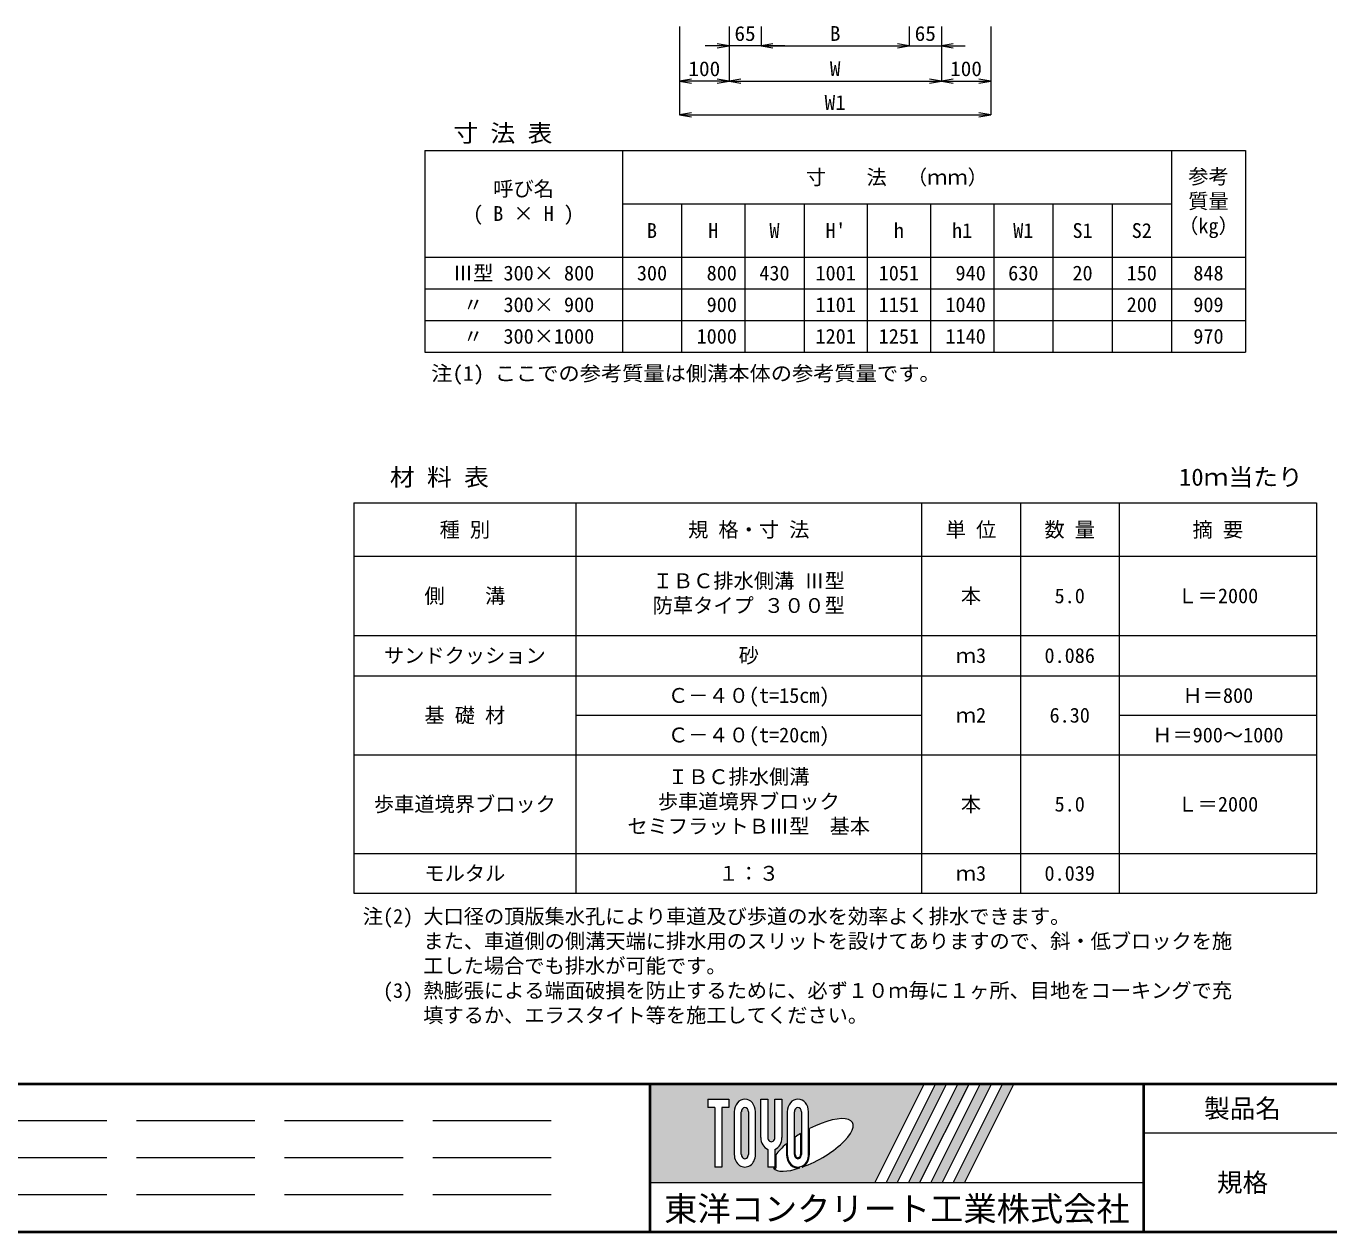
# Model space of a CAD drawing. Units: millimetres at full size. Extents: x 164402 to 209100, y 872507 to 885397.
# Drawn here: x 174638 to 177276, y 879147 to 881588 of the extents above; entities that cross this region are included whole.
import ezdxf
from ezdxf.enums import TextEntityAlignment as Align

# ---------------------------------------------------------------- set-up
doc = ezdxf.new("R2010")
doc.units = ezdxf.units.MM
doc.header["$LTSCALE"] = 40
doc.linetypes.add('DASHED', pattern=[7.5, 6, -1.5])
for name, color, linetype, lineweight in [('0_2', 7, 'Continuous', 13), ('Defpoints_3', 8, 'Continuous', 0), ('図枠', 7, 'Continuous', 5), ('寸法線', 7, 'Continuous', 13), ('寸法表', 30, 'Continuous', 13), ('補助線', 8, 'Continuous', 13)]:
    doc.layers.add(name, color=color, linetype=linetype, lineweight=lineweight)
doc.layers.add('文字', color=7, linetype='Continuous')
doc.styles.add('ＭＳ ゴシック', font='')
doc.styles.add('ＭＳ 明朝', font='')
doc.styles.get('ＭＳ ゴシック').set_extended_font_data('MS Gothic')
doc.styles.get('ＭＳ 明朝').set_extended_font_data('MS Mincho')

# ---------------------------------------------------------------- blocks, each defined once
blk = doc.blocks.new('open_arrow')
at = {"color": 0, "linetype": 'Continuous', "lineweight": -2}
blk.add_lwpolyline([(7.5, 1.25), (0, 0), (7.5, -1.25)], dxfattribs=at)

msp = doc.modelspace()

# ---------------------------------------------------------------- hatches: boundary and pattern name
at = {"layer": '図枠'}
h = msp.add_hatch(color=256, dxfattribs=at)
h.paths.add_polyline_path([(175901.24, 879447.22), (175901.24, 879247.22), (176356.56, 879247.22), (176456.56, 879447.22)])
edge = h.paths.add_edge_path(flags=16)
edge.add_ellipse((176230.69, 879323.38), major_axis=(80.81, 45.23), ratio=0.3471473, start_angle=-144.31122, end_angle=72.1899, ccw=False)
edge.add_ellipse((176200.77, 879303.85), major_axis=(0, 27.5), ratio=0.8463542, start_angle=-160.70346, end_angle=-90)
edge.add_line((176224.04, 879303.85), (176224.04, 879356.28))
edge = h.paths.add_edge_path(flags=16)
edge.add_ellipse((176200.77, 879390.58), major_axis=(0, 25.38), ratio=0.8463542, start_angle=-90, end_angle=90, ccw=False)
edge.add_line((176222.25, 879390.58), (176222.25, 879303.85))
edge.add_ellipse((176200.77, 879303.85), major_axis=(0, 25.38), ratio=0.8463542, start_angle=90, end_angle=-90, ccw=False)
edge.add_line((176179.28, 879303.85), (176179.28, 879390.58))
edge = h.paths.add_edge_path(flags=16)
edge.add_line((176207.93, 879390.58), (176207.93, 879303.85))
edge.add_ellipse((176200.77, 879303.85), major_axis=(0, 8.46), ratio=0.8463542, start_angle=90, end_angle=-90, ccw=False)
edge.add_line((176193.61, 879303.85), (176193.61, 879390.58))
edge.add_ellipse((176200.77, 879390.58), major_axis=(0, 8.46), ratio=0.8463542, start_angle=-90, end_angle=90, ccw=False)
edge = h.paths.add_edge_path(flags=16)
edge.add_line((176206.14, 879346.25), (176206.14, 879303.85))
edge.add_ellipse((176200.77, 879303.85), major_axis=(0, 6.35), ratio=0.8463542, start_angle=90, end_angle=-90, ccw=False)
edge.add_line((176195.4, 879303.85), (176195.4, 879339.31))
edge.add_ellipse((176230.69, 879323.38), major_axis=(80.81, 45.23), ratio=0.3471473, start_angle=107.79174, end_angle=126.47132, ccw=False)
edge = h.paths.add_edge_path(flags=16)
edge.add_ellipse((176147.06, 879338.23), major_axis=(0, 25.38), ratio=0.8463542, start_angle=-163.34117, end_angle=-90, ccw=False)
edge.add_line((176154.22, 879314.3), (176154.22, 879278.47))
edge.add_line((176154.22, 879278.47), (176139.9, 879278.47))
edge.add_line((176139.9, 879278.47), (176139.9, 879314.3))
edge.add_ellipse((176147.06, 879338.23), major_axis=(0, 25.38), ratio=0.8463542, start_angle=90, end_angle=163.34117, ccw=False)
edge.add_line((176125.57, 879338.23), (176125.57, 879415.97))
edge.add_line((176125.57, 879415.97), (176139.9, 879415.97))
edge.add_line((176139.9, 879415.97), (176139.9, 879338.23))
edge.add_ellipse((176147.06, 879338.23), major_axis=(0, 8.46), ratio=0.8463542, start_angle=90, end_angle=-90)
edge.add_line((176154.22, 879338.23), (176154.22, 879415.97))
edge.add_line((176154.22, 879415.97), (176168.54, 879415.97))
edge.add_line((176168.54, 879415.97), (176168.54, 879338.23))
edge = h.paths.add_edge_path(flags=16)
edge.add_line((176177.49, 879325.75), (176177.49, 879303.85))
edge.add_ellipse((176200.77, 879303.85), major_axis=(0, 27.5), ratio=0.8463542, start_angle=90, end_angle=-171.54427)
edge.add_ellipse((176230.69, 879323.38), major_axis=(80.81, 45.23), ratio=0.3471473, start_angle=-178.64954, end_angle=-148.29244, ccw=False)
edge.add_line((176151.13, 879276.35), (176156.01, 879276.35))
edge.add_line((176156.01, 879276.35), (176156.01, 879303.17))
edge.add_ellipse((176230.69, 879323.38), major_axis=(80.81, 45.23), ratio=0.3471473, start_angle=148.21912, end_angle=165.90812, ccw=False)
edge = h.paths.add_edge_path(flags=16)
edge.add_ellipse((176093.35, 879390.58), major_axis=(0, 25.38), ratio=0.8463542, start_angle=-90, end_angle=90, ccw=False)
edge.add_line((176114.83, 879390.58), (176114.83, 879303.85))
edge.add_ellipse((176093.35, 879303.85), major_axis=(0, 25.38), ratio=0.8463542, start_angle=90, end_angle=-90, ccw=False)
edge.add_line((176071.86, 879303.85), (176071.86, 879390.58))
edge = h.paths.add_edge_path(flags=16)
edge.add_line((176100.51, 879390.58), (176100.51, 879303.85))
edge.add_ellipse((176093.35, 879303.85), major_axis=(0, 8.46), ratio=0.8463542, start_angle=90, end_angle=-90, ccw=False)
edge.add_line((176086.18, 879303.85), (176086.18, 879390.58))
edge.add_ellipse((176093.35, 879390.58), major_axis=(0, 8.46), ratio=0.8463542, start_angle=-90, end_angle=90, ccw=False)
h.paths.add_polyline_path([(176061.12, 879415.97), (176061.12, 879399.05), (176046.8, 879399.05), (176046.8, 879278.47), (176032.47, 879278.47), (176032.47, 879399.05), (176018.15, 879399.05), (176018.15, 879415.97)], flags=16)
for points in [[(176379.24, 879247.22), (176401.93, 879247.22), (176501.93, 879447.22), (176479.24, 879447.22)], [(176547.31, 879447.22), (176524.62, 879447.22), (176424.62, 879247.22), (176447.31, 879247.22)], [(176592.68, 879447.22), (176569.99, 879447.22), (176469.99, 879247.22), (176492.68, 879247.22)], [(176638.06, 879447.22), (176615.37, 879447.22), (176515.37, 879247.22), (176538.06, 879247.22)]]:
    msp.add_hatch(color=256, dxfattribs=at).paths.add_polyline_path(points)

# ---------------------------------------------------------------- linework, layer by layer
at = {"layer": 'Defpoints_3'}
for p, q in [((175845.24, 881056.09), (175965.24, 881056.09)), ((176093.24, 881056.09), (176213.24, 881056.09)), ((176597.24, 881056.09), (176837.24, 881056.09)), ((175845.24, 880992.09), (175965.24, 880992.09)), ((176093.24, 880992.09), (176213.24, 880992.09)), ((176597.24, 880992.09), (176957.24, 880992.09))]:
    msp.add_line(p, q, dxfattribs=at)
at = {"layer": '図枠', "lineweight": 40}
for p, q in [((172376.24, 879447.22), (180176.24, 879447.22)), ((175901.24, 879147.22), (175901.24, 879447.22)), ((176901.24, 879147.22), (176901.24, 879447.22)), ((172376.24, 879147.22), (180176.24, 879147.22))]:
    msp.add_line(p, q, dxfattribs=at)
at = {"layer": '図枠'}
for p, q in [((175901.24, 879447.22), (176456.56, 879447.22)), ((176456.56, 879447.22), (176356.56, 879247.22)), ((176479.24, 879447.22), (176379.24, 879247.22)), ((176501.93, 879447.22), (176401.93, 879247.22)), ((176524.62, 879447.22), (176424.62, 879247.22)), ((176547.31, 879447.22), (176447.31, 879247.22)), ((176569.99, 879447.22), (176469.99, 879247.22)), ((176479.24, 879447.22), (176501.93, 879447.22)), ((176592.68, 879447.22), (176492.68, 879247.22)), ((176615.37, 879447.22), (176515.37, 879247.22)), ((176524.62, 879447.22), (176547.31, 879447.22)), ((176638.06, 879447.22), (176538.06, 879247.22)), ((176569.99, 879447.22), (176592.68, 879447.22)), ((176615.37, 879447.22), (176638.06, 879447.22)), ((176018.15, 879415.97), (176018.15, 879399.05)), ((176018.15, 879415.97), (176061.12, 879415.97)), ((176061.12, 879415.97), (176061.12, 879399.05)), ((176125.57, 879415.97), (176139.9, 879415.97)), ((176125.57, 879338.23), (176125.57, 879415.97)), ((176139.9, 879415.97), (176139.9, 879338.23)), ((176154.22, 879415.97), (176168.54, 879415.97)), ((176154.22, 879338.23), (176154.22, 879415.97)), ((176168.54, 879415.97), (176168.54, 879338.23)), ((176032.47, 879399.05), (176018.15, 879399.05)), ((176032.47, 879399.05), (176032.47, 879278.47)), ((176046.8, 879399.05), (176046.8, 879278.47)), ((176061.12, 879399.05), (176046.8, 879399.05)), ((176071.86, 879390.58), (176071.86, 879303.85)), ((176086.18, 879303.85), (176086.18, 879390.58)), ((176100.51, 879390.58), (176100.51, 879303.85)), ((176114.83, 879303.85), (176114.83, 879390.58)), ((176179.28, 879390.58), (176179.28, 879303.85)), ((176193.61, 879303.85), (176193.61, 879390.58)), ((176207.93, 879390.58), (176207.93, 879303.85)), ((176222.25, 879303.85), (176222.25, 879390.58)), ((176195.4, 879303.85), (176195.4, 879339.31)), ((176206.14, 879346.25), (176206.14, 879303.85)), ((176224.04, 879303.85), (176224.04, 879356.28)), ((176139.9, 879314.3), (176139.9, 879278.47)), ((176154.22, 879314.3), (176154.22, 879278.47)), ((176177.49, 879325.75), (176177.49, 879303.85)), ((176156.01, 879303.17), (176156.01, 879276.35)), ((176046.8, 879278.47), (176032.47, 879278.47)), ((176154.22, 879278.47), (176139.9, 879278.47)), ((176151.13, 879276.35), (176156.01, 879276.35)), ((175901.24, 879247.22), (176356.56, 879247.22)), ((176379.24, 879247.22), (176401.93, 879247.22)), ((176424.62, 879247.22), (176447.31, 879247.22)), ((176469.99, 879247.22), (176492.68, 879247.22)), ((176515.37, 879247.22), (176538.06, 879247.22))]:
    msp.add_line(p, q, dxfattribs=at)
at = {"layer": '図枠', "linetype": 'DASHED', "lineweight": 9}
for p, q in [((175701.24, 879372.22), (172576.24, 879372.22)), ((175701.24, 879297.22), (172576.24, 879297.22)), ((175701.24, 879222.22), (172576.24, 879222.22))]:
    msp.add_line(p, q, dxfattribs=at)
at = {"layer": '図枠', "lineweight": 13}
msp.add_line((180176.24, 879347.22), (176901.24, 879347.22), dxfattribs=at)
at = {"layer": '図枠'}
for centre, major_axis, ratio, start_param, end_param in [((176093.35, 879390.58), (0, 25.38), 0.846354, 4.712389, 7.8539816), ((176200.77, 879390.58), (0, 25.38), 0.846354, 4.712389, 7.8539816), ((176093.35, 879390.58), (0, 8.46), 0.846354, 4.712389, 7.8539816), ((176200.77, 879390.58), (0, 8.46), 0.846354, 4.712389, 7.8539816), ((176230.69, 879323.38), (80.81, 45.23), 0.347147, 4.2621853, 7.7429163), ((176147.06, 879338.23), (0, 25.38), 0.846354, 1.5707963, 2.8017557), ((176147.06, 879338.23), (0, 8.46), 0.846354, 1.5707963, 4.712389), ((176147.06, 879338.23), (0, 25.38), 0.846354, 3.4814296, 4.712389), ((176230.69, 879323.38), (80.81, 45.23), 0.347147, 1.6817405, 1.8219833), ((176230.69, 879323.38), (80.81, 45.23), 0.347147, 2.0815197, 2.5155126), ((176093.35, 879303.85), (0, 25.38), 0.846354, 1.5707963, 4.712389), ((176093.35, 879303.85), (0, 8.46), 0.846354, 1.5707963, 4.712389), ((176200.77, 879303.85), (0, 27.5), 0.846354, 1.5707963, 3.3154679), ((176200.77, 879303.85), (0, 25.38), 0.846354, 1.5707963, 4.712389), ((176200.77, 879303.85), (0, 8.46), 0.846354, 1.5707963, 4.712389), ((176200.77, 879303.85), (0, 6.35), 0.846354, 1.5707963, 4.712389), ((176200.77, 879303.85), (0, 27.5), 0.846354, 3.5338438, 4.712389), ((176230.69, 879323.38), (80.81, 45.23), 0.347147, 3.2093975, 4.2004451)]:
    msp.add_ellipse(centre, major_axis=major_axis, ratio=ratio, start_param=start_param, end_param=end_param, dxfattribs=at)
at = {"layer": '寸法線'}
for p, q in [((175961.24, 881587.29), (175961.24, 881408.21)), ((175961.24, 881587.29), (175961.24, 881476.64)), ((176061.24, 881587.29), (176061.24, 881547.96)), ((176061.24, 881587.29), (176061.24, 881476.64)), ((176061.24, 881587.29), (176061.24, 881476.64)), ((176126.24, 881587.29), (176126.24, 881547.96)), ((176126.24, 881587.29), (176126.24, 881547.96)), ((176426.24, 881587.29), (176426.24, 881547.96)), ((176426.24, 881587.29), (176426.24, 881547.96)), ((176491.24, 881587.29), (176491.24, 881547.96)), ((176491.24, 881587.29), (176491.24, 881476.64)), ((176491.24, 881587.29), (176491.24, 881476.64)), ((176591.24, 881587.29), (176591.24, 881476.64)), ((176591.24, 881587.29), (176591.24, 881408.21)), ((176174.24, 881547.96), (176013.24, 881547.96)), ((176126.24, 881547.96), (176426.24, 881547.96)), ((176378.24, 881547.96), (176539.24, 881547.96)), ((176061.24, 881476.64), (175961.24, 881476.64)), ((176061.24, 881476.64), (176491.24, 881476.64)), ((176491.24, 881476.64), (176591.24, 881476.64)), ((175961.24, 881408.21), (176591.24, 881408.21))]:
    msp.add_line(p, q, dxfattribs=at)
at = {"layer": '寸法表'}
for p, q in [((175445.24, 881336.09), (177107.24, 881336.09)), ((175445.24, 881336.09), (175445.24, 880928.09)), ((175845.24, 881336.09), (175845.24, 880928.09)), ((176957.24, 881336.09), (176957.24, 880928.09)), ((177107.24, 881336.09), (177107.24, 880928.09)), ((175845.24, 881228.09), (176957.24, 881228.09)), ((175965.24, 881228.09), (175965.24, 880928.09)), ((176093.24, 881228.09), (176093.24, 880928.09)), ((176213.24, 881228.09), (176213.24, 880928.09)), ((176341.24, 881228.09), (176341.24, 880928.09)), ((176469.24, 881228.09), (176469.24, 880928.09)), ((176597.24, 881228.09), (176597.24, 880928.09)), ((176717.24, 881228.09), (176717.24, 880928.09)), ((176837.24, 881228.09), (176837.24, 880928.09)), ((175445.24, 881120.09), (177107.24, 881120.09)), ((175445.24, 881056.09), (175845.24, 881056.09)), ((175965.24, 881056.09), (176093.24, 881056.09)), ((176213.24, 881056.09), (176597.24, 881056.09)), ((176837.24, 881056.09), (177107.24, 881056.09)), ((175445.24, 880992.09), (175845.24, 880992.09)), ((175965.24, 880992.09), (176093.24, 880992.09)), ((176213.24, 880992.09), (176597.24, 880992.09)), ((176957.24, 880992.09), (177107.24, 880992.09)), ((175445.24, 880928.09), (177107.24, 880928.09)), ((175301.24, 880622.7), (177251.24, 880622.7)), ((175301.24, 880622.7), (175301.24, 879833.1)), ((175751.24, 880622.7), (175751.24, 879833.1)), ((176451.24, 880622.7), (176451.24, 879833.1)), ((176651.24, 880622.7), (176651.24, 879833.1)), ((176851.24, 880622.7), (176851.24, 879833.1)), ((177251.24, 880622.7), (177251.24, 879833.1)), ((175301.24, 880514.7), (177251.24, 880514.7)), ((175301.24, 880354.7), (177251.24, 880354.7)), ((175301.24, 880273.1), (177251.24, 880273.1)), ((175751.24, 880193.1), (176451.24, 880193.1)), ((176851.24, 880193.1), (177251.24, 880193.1)), ((175301.24, 880113.1), (177251.24, 880113.1)), ((175301.24, 879913.1), (177251.24, 879913.1)), ((175301.24, 879833.1), (177251.24, 879833.1))]:
    msp.add_line(p, q, dxfattribs=at)
at = {"layer": '補助線'}
msp.add_line((175901.24, 879247.22), (176901.24, 879247.22), dxfattribs=at)

# ---------------------------------------------------------------- block references
at = {"layer": '寸法線', "xscale": 3.2, "yscale": 3.2, "rotation": 180}
for p in [(176061.24, 881547.96), (176426.24, 881547.96), (176426.24, 881547.96), (176061.24, 881476.64), (176491.24, 881476.64), (176591.24, 881476.64), (176591.24, 881408.21)]:
    msp.add_blockref('open_arrow', p, dxfattribs=at)
at = {"layer": '寸法線', "xscale": 3.2, "yscale": 3.2}
for p in [(176126.24, 881547.96), (176126.24, 881547.96), (176491.24, 881547.96), (175961.24, 881476.64), (176061.24, 881476.64), (176491.24, 881476.64), (175961.24, 881408.21)]:
    msp.add_blockref('open_arrow', p, dxfattribs=at)

# ---------------------------------------------------------------- texts
at = {"layer": '0_2', "style": 'ＭＳ 明朝'}
for s, p in [('注(2) 大口径の頂版集水孔により車道及び歩道の水を効率よく排水できます。', (175319.47, 879800.95)), ('\u3000\u3000\u3000また、車道側の側溝天端に排水用のスリットを設けてありますので、斜・低ブロックを施 ', (175319.47, 879750.95)), ('      工した場合でも排水が可能です。', (175319.47, 879700.95)), ('\u3000(3) 熱膨張による端面破損を防止するために、必ず１０ｍ毎に１ヶ所、目地をコーキングで充', (175319.47, 879650.95)), ('      填するか、エラスタイト等を施工してください。', (175319.47, 879600.95))]:
    msp.add_text(s, height=30.02, dxfattribs=at).set_placement(p, align=Align.TOP_LEFT)
at = {"layer": '図枠', "style": 'ＭＳ ゴシック'}
for s, height, p in [('製品名', 37.98, (177101.24, 879397.22)), ('規格', 37.98, (177101.24, 879247.22)), ('東洋コンクリート工業株式会社', 49.37, (176401.24, 879194.09))]:
    msp.add_text(s, height=height, dxfattribs=at).set_placement(p, align=Align.MIDDLE_CENTER)
at = {"layer": '寸法線', "style": 'ＭＳ 明朝', "width": 1.05}
for s, p in [('65', (176093.74, 881572.96)), ('B', (176276.24, 881572.96)), ('65', (176458.74, 881572.96)), ('100', (176011.24, 881501.64)), ('W', (176276.24, 881501.64)), ('100', (176541.24, 881501.64)), ('W1', (176276.24, 881433.21))]:
    msp.add_text(s, height=30.02, dxfattribs=at).set_placement(p, align=Align.MIDDLE_CENTER)
at = {"layer": '寸法表', "style": 'ＭＳ 明朝'}
for s, p in [('寸\u3000\u3000法\u3000（ｍｍ）', (176401.24, 881282.09)), ('B', (175905.24, 881174.09)), ('H', (176029.24, 881174.09)), ('W', (176153.24, 881174.09)), ("H'", (176277.24, 881174.09)), ('h', (176405.24, 881174.09)), ('h1', (176533.24, 881174.09)), ('W1', (176657.24, 881174.09)), ('S1', (176777.24, 881174.09)), ('S2', (176897.24, 881174.09)), ('Ⅲ型 300× 800', (175645.24, 881088.09)), ('300', (175905.24, 881088.09)), ('430', (176153.24, 881088.09)), ('1001', (176277.24, 881088.09)), ('1051', (176405.24, 881088.09)), ('630', (176657.24, 881088.09)), ('20', (176777.24, 881088.09)), ('150', (176897.24, 881088.09)), ('848', (177032.24, 881088.09)), (' 〃\u3000300× 900', (175645.24, 881024.09)), ('1101', (176277.24, 881024.09)), ('1151', (176405.24, 881024.09)), ('200', (176897.24, 881024.09)), ('909', (177032.24, 881024.09)), (' 〃\u3000300×1000', (175645.24, 880960.09)), ('1201', (176277.24, 880960.09)), ('1251', (176405.24, 880960.09)), ('970', (177032.24, 880960.09)), ('種 別', (175526.24, 880568.7)), ('規 格・寸 法', (176101.24, 880568.7)), ('単 位', (176551.24, 880568.7)), ('数 量', (176751.24, 880568.7)), ('摘 要', (177051.24, 880568.7)), ('側\u3000\u3000溝', (175526.24, 880434.7)), ('本', (176551.24, 880434.7)), ('5.0', (176751.24, 880434.7)), ('Ｌ＝2000', (177051.24, 880434.7)), ('サンドクッション', (175526.24, 880313.9)), ('砂', (176101.24, 880313.9)), ('ｍ3', (176551.24, 880313.9)), ('0.086', (176751.24, 880313.9)), ('Ｃ－４０(t=15cm)', (176101.24, 880233.1)), ('Ｈ＝800', (177051.24, 880233.1)), ('基 礎 材', (175526.24, 880193.1)), ('ｍ2', (176551.24, 880193.1)), ('6.30', (176751.24, 880193.1)), ('Ｃ－４０(t=20cm)', (176101.24, 880153.1)), ('Ｈ＝900～1000', (177051.24, 880153.1)), ('歩車道境界ブロック', (175526.24, 880013.1)), ('本', (176551.24, 880013.1)), ('5.0', (176751.24, 880013.1)), ('Ｌ＝2000', (177051.24, 880013.1)), ('モルタル', (175526.24, 879873.1)), ('１：３', (176101.24, 879873.1)), ('ｍ3', (176551.24, 879873.1)), ('0.039', (176751.24, 879873.1))]:
    msp.add_text(s, height=30.02, dxfattribs=at).set_placement(p, align=Align.MIDDLE_CENTER)
for s, p in [('参考', (176991.29, 881298.57)), ('呼び名', (175583.82, 881273.57)), ('質量', (176991.29, 881248.57)), ('( B × H )', (175542.87, 881223.57)), ('（kg）', (176970.82, 881198.57)), ('ＩＢＣ排水側溝 Ⅲ型', (175906.73, 880480.17)), ('防草タイプ ３００型', (175906.73, 880430.17)), ('ＩＢＣ排水側溝\u3000', (175937.44, 880083.57)), ('歩車道境界ブロック', (175916.97, 880033.57)), ('セミフラットＢⅢ型\u3000基本', (175855.54, 879983.57))]:
    msp.add_text(s, height=30.02, dxfattribs=at).set_placement(p, align=Align.TOP_LEFT)
for s, p in [('800', (176077.24, 881088.09)), ('940', (176581.24, 881088.09)), ('900', (176077.24, 881024.09)), ('1040', (176581.24, 881024.09)), ('1000', (176077.24, 880960.09)), ('1140', (176581.24, 880960.09))]:
    msp.add_text(s, height=30.02, dxfattribs=at).set_placement(p, align=Align.MIDDLE_RIGHT)
at = {"layer": '文字', "style": 'ＭＳ 明朝', "width": 1.05}
msp.add_text('寸 法 表', height=35.03, dxfattribs=at).set_placement((175603.24, 881371.09), align=Align.MIDDLE_CENTER)
for s, height, p in [('注(1) ここでの参考質量は側溝本体の参考質量です。', 30.02, (175458.11, 880861.01)), ('10ｍ当たり', 35.03, (176972.48, 880647.06))]:
    msp.add_text(s, height=height, dxfattribs=at).set_placement(p, align=Align.BOTTOM_LEFT)
msp.add_text('材 料 表', height=35.03, dxfattribs=at).set_placement((175474.64, 880647.06), align=Align.BOTTOM_CENTER)

doc.saveas('drawing.dxf')
